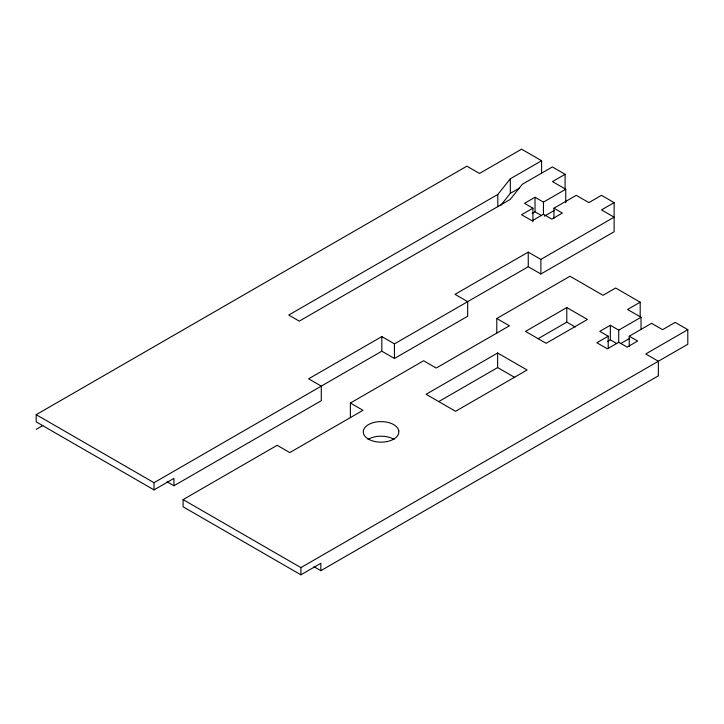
<?xml version="1.0" encoding="UTF-8"?>
<svg xmlns="http://www.w3.org/2000/svg" width="724" height="724" viewBox="0 0 724 724"><rect width="100%" height="100%" fill="white"/><g stroke="black" fill="none" stroke-linecap="round" stroke-linejoin="round"><path stroke-width="1.09" d="M497.813 206.783L497.813 194.448L510.329 178.774L541.597 160.737L541.588 173.072M500.592 205.544L510.329 193.344L510.329 178.774M532.918 221.644L532.918 208.186L524.511 203.326L535.027 197.263L543.443 202.123L565.743 189.254L565.743 202.711M541.57 215.616L535.027 211.842L535.027 197.263M543.443 214.458L543.443 202.123M553.96 218.286L553.96 208.186L576.259 195.326L588.884 202.611L601.508 195.326L614.124 202.611L614.115 231.761L540.9 273.998L528.276 266.713L528.23 252.124L455.025 294.351L467.65 301.646L467.677 316.234L394.453 358.471L381.838 351.185L381.82 336.588L308.614 378.815L321.284 386.118L381.838 351.185M565.091 188.883L565.091 174.303L552.358 166.954L522.303 184.294L510.212 199.435L299.256 321.13L288.74 315.058L497.813 194.448M36.2 429.368L42.843 425.495M167.135 481.822L173.95 485.759L173.95 478.383L154.013 489.895L36.2 421.875L36.2 414.68L466.88 166.176L479.505 173.461L521.579 149.18L541.597 160.737M510.329 193.344L519.126 188.276M565.091 174.303L552.466 181.588L565.743 189.254M532.918 208.186L521.561 214.738L532.077 220.811L543.434 214.259L551.851 219.119L562.367 213.046L553.96 208.186M532.158 213.499L535.027 211.842M544.412 216.141L554.104 210.539M614.124 202.611L601.499 209.897L614.115 217.182L540.855 259.409L528.23 252.124M36.2 414.68L154.013 482.7L321.284 386.118L321.284 400.698L173.95 485.759M381.82 336.588L394.444 343.873L528.276 266.713M314.026 566.747L320.841 570.684L320.841 563.308L300.903 574.82L183.1 506.8L183.1 499.605L277.165 445.296L289.79 452.581L362.996 410.318L350.38 403.033L350.38 417.603M350.38 403.033L423.585 360.769L436.201 368.054L509.415 325.791L496.791 318.506L496.791 333.076M496.791 318.506L569.996 276.233L603.011 295.292L615.635 288.007L640.197 302.189L640.197 316.768M566.792 307.555L525.506 331.393L546.14 343.303L587.426 319.474L566.792 307.555L566.792 322.135L537.995 338.76M497.632 352.995L426.11 394.29L455.559 411.295L527.09 370L497.632 352.995L497.632 367.575L438.681 401.612M640.197 302.189L627.572 309.483L641.03 317.248L641.03 329.583M641.03 317.248L618.73 330.126L610.323 325.266L599.798 331.339L608.214 336.198L608.214 348.525M608.214 336.198L596.857 342.751L607.373 348.823L618.73 342.271L627.147 347.122L637.663 341.049L629.256 336.198L629.256 346.289M607.454 341.493L610.323 339.837L616.866 343.619M629.256 336.198L651.555 323.32L662.56 329.673L675.175 322.388L687.8 329.673L687.8 344.253L300.903 567.616L183.1 499.605M620.676 343.574L629.4 338.542M687.8 329.673L645.727 353.964L658.351 361.249L658.351 375.828L320.841 570.684M566.792 322.135L575.236 327.004M497.632 367.575L514.737 377.448M540.855 259.409L540.9 273.998M394.444 343.873L394.453 358.471M618.73 330.126L618.73 342.452M610.323 325.266L610.323 339.837M300.903 567.616L300.903 574.82M154.013 482.7L154.013 489.895M368.073 439.423A17.81 10.281 0 0 1 379.331 436.219L383.982 436.31A17.81 10.281 0 0 1 394.073 439.423M398.797 430.871L398.643 433.549A17.81 10.281 0 0 1 379.711 442.129A17.81 10.281 0 0 1 363.267 431.984A17.81 10.281 0 0 1 379.331 421.639L383.982 421.73A17.81 10.281 0 0 1 398.797 430.871"/></g></svg>
